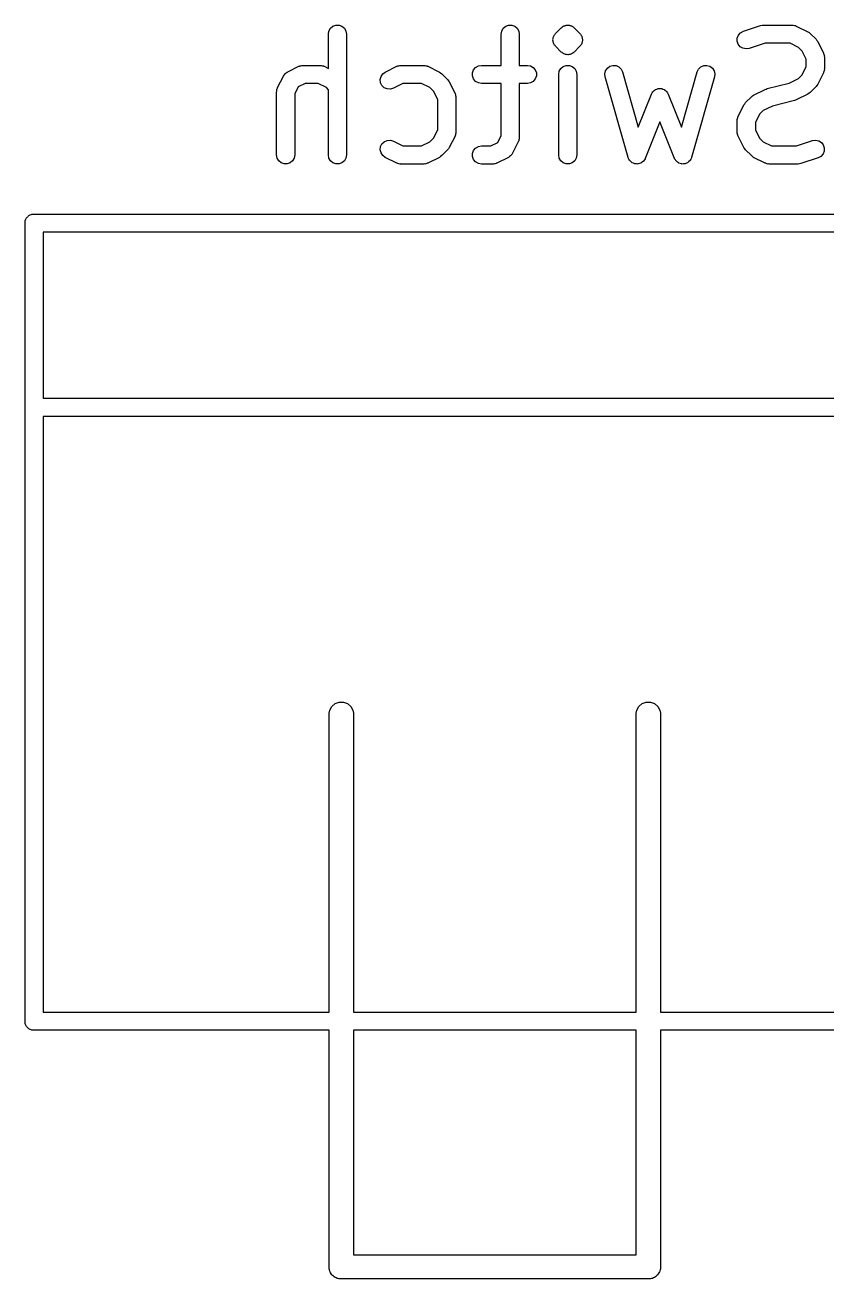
# Model space of a CAD drawing. Extents: x 43 to 190, y -73 to -53.
# Drawn here: x 159.94 to 166.58, y -63.85 to -53.48 of the extents above; entities that cross this region are included whole.
import ezdxf

# ---------------------------------------------------------------- set-up
doc = ezdxf.new("R2010")
doc.units = 0
doc.header["$MEASUREMENT"] = 0
doc.layers.add('BLACK', color=7, linetype='CONTINUOUS')

msp = doc.modelspace()

# ---------------------------------------------------------------- linework, layer by layer
at = {"layer": 'BLACK', "linetype": 'CONTINUOUS'}
for p, q in [((162.454, -53.5544), (162.458, -53.5287)), ((162.458, -53.5287), (162.471, -53.5062)), ((162.471, -53.5062), (162.491, -53.4894)), ((162.491, -53.4894), (162.516, -53.4805)), ((162.516, -53.4805), (162.542, -53.4805)), ((162.542, -53.4805), (162.566, -53.4894)), ((162.566, -53.4894), (162.586, -53.5062)), ((162.586, -53.5062), (162.599, -53.5287)), ((162.599, -53.5287), (162.604, -53.5544)), ((163.882, -53.5544), (163.887, -53.5287)), ((163.887, -53.5287), (163.9, -53.5062)), ((163.9, -53.5062), (163.92, -53.4894)), ((163.92, -53.4894), (163.944, -53.4805)), ((163.944, -53.4805), (163.97, -53.4805)), ((163.97, -53.4805), (163.995, -53.4894)), ((163.995, -53.4894), (164.015, -53.5062)), ((164.015, -53.5062), (164.028, -53.5287)), ((164.028, -53.5287), (164.032, -53.5544)), ((164.333, -53.549), (164.38, -53.5013)), ((164.38, -53.5013), (164.386, -53.4976)), ((164.386, -53.4976), (164.391, -53.4929)), ((164.391, -53.4929), (164.393, -53.4915)), ((164.393, -53.4915), (164.396, -53.4894)), ((164.396, -53.4894), (164.399, -53.4883)), ((164.399, -53.4883), (164.402, -53.4864)), ((164.402, -53.4864), (164.408, -53.4847)), ((164.408, -53.4847), (164.414, -53.4819)), ((164.414, -53.4819), (164.417, -53.4816)), ((164.417, -53.4816), (164.42, -53.4805)), ((164.42, -53.4805), (164.424, -53.4805)), ((164.424, -53.4805), (164.427, -53.4797)), ((164.427, -53.4797), (164.434, -53.4802)), ((164.434, -53.4802), (164.44, -53.4797)), ((164.44, -53.4797), (164.443, -53.4805)), ((164.443, -53.4805), (164.447, -53.4805)), ((164.447, -53.4805), (164.45, -53.4816)), ((164.45, -53.4816), (164.453, -53.4819)), ((164.453, -53.4819), (164.459, -53.4847)), ((164.459, -53.4847), (164.465, -53.4864)), ((164.465, -53.4864), (164.468, -53.4883)), ((164.468, -53.4883), (164.471, -53.4894)), ((164.471, -53.4894), (164.474, -53.4915)), ((164.474, -53.4915), (164.477, -53.4929)), ((164.477, -53.4929), (164.481, -53.4976)), ((164.481, -53.4976), (164.487, -53.5013)), ((164.487, -53.5013), (164.534, -53.549)), ((165.863, -53.5433), (165.886, -53.5308)), ((165.886, -53.5308), (166.029, -53.4832)), ((166.029, -53.4832), (166.041, -53.4815)), ((166.041, -53.4815), (166.053, -53.4794)), ((166.053, -53.4794), (166.291, -53.4794)), ((166.291, -53.4794), (166.295, -53.4801)), ((166.295, -53.4801), (166.299, -53.4799)), ((166.299, -53.4799), (166.308, -53.4824)), ((166.308, -53.4824), (166.316, -53.4839)), ((166.316, -53.4839), (166.32, -53.4861)), ((166.32, -53.4861), (166.324, -53.4873)), ((166.324, -53.4873), (166.419, -53.5349)), ((162.454, -53.8378), (162.454, -53.5544)), ((162.604, -53.5544), (162.604, -54.5544)), ((163.882, -53.8127), (163.882, -53.5544)), ((164.032, -53.5544), (164.032, -53.8127)), ((164.311, -53.5955), (164.313, -53.5891)), ((164.312, -53.602), (164.311, -53.5955)), ((164.311, -53.6085), (164.312, -53.602)), ((164.313, -53.6149), (164.311, -53.6085)), ((164.313, -53.5826), (164.316, -53.5766)), ((164.313, -53.5891), (164.313, -53.5826)), ((164.313, -53.6214), (164.313, -53.6149)), ((164.316, -53.6274), (164.313, -53.6214)), ((164.316, -53.5766), (164.318, -53.5703)), ((164.318, -53.6337), (164.316, -53.6274)), ((164.318, -53.5703), (164.322, -53.5649)), ((164.322, -53.6391), (164.318, -53.6337)), ((164.322, -53.5649), (164.324, -53.559)), ((164.324, -53.559), (164.329, -53.5543)), ((164.329, -53.5543), (164.333, -53.549)), ((164.534, -53.549), (164.538, -53.5543)), ((164.538, -53.5543), (164.543, -53.559)), ((164.543, -53.559), (164.545, -53.5649)), ((164.545, -53.5649), (164.549, -53.5703)), ((164.549, -53.6337), (164.545, -53.6391)), ((164.549, -53.5703), (164.551, -53.5766)), ((164.551, -53.6274), (164.549, -53.6337)), ((164.551, -53.5766), (164.554, -53.5826)), ((164.554, -53.6214), (164.551, -53.6274)), ((164.554, -53.5826), (164.554, -53.5891)), ((164.554, -53.5891), (164.556, -53.5955)), ((164.556, -53.6085), (164.554, -53.6149)), ((164.554, -53.6149), (164.554, -53.6214)), ((164.556, -53.5955), (164.555, -53.602)), ((164.555, -53.602), (164.556, -53.6085)), ((165.836, -53.587), (165.846, -53.5627)), ((165.836, -53.613), (165.836, -53.587)), ((165.844, -53.6377), (165.836, -53.613)), ((165.846, -53.5627), (165.863, -53.5433)), ((166.065, -53.6294), (165.933, -53.6732)), ((166.273, -53.6294), (166.065, -53.6294)), ((166.341, -53.6636), (166.273, -53.6294)), ((166.419, -53.5349), (166.429, -53.5421)), ((166.429, -53.5421), (166.439, -53.549)), ((166.439, -53.549), (166.487, -53.5966)), ((166.487, -53.5966), (166.493, -53.6064)), ((166.493, -53.6064), (166.501, -53.6161)), ((166.501, -53.6161), (166.548, -53.7113)), ((164.324, -53.645), (164.322, -53.6391)), ((164.329, -53.6497), (164.324, -53.645)), ((164.333, -53.655), (164.329, -53.6497)), ((164.38, -53.7027), (164.333, -53.655)), ((164.386, -53.7064), (164.38, -53.7027)), ((164.391, -53.7111), (164.386, -53.7064)), ((164.393, -53.7125), (164.391, -53.7111)), ((164.396, -53.7146), (164.393, -53.7125)), ((164.399, -53.7157), (164.396, -53.7146)), ((164.402, -53.7176), (164.399, -53.7157)), ((164.408, -53.7193), (164.402, -53.7176)), ((164.414, -53.7221), (164.408, -53.7193)), ((164.417, -53.7224), (164.414, -53.7221)), ((164.42, -53.7235), (164.417, -53.7224)), ((164.424, -53.7235), (164.42, -53.7235)), ((164.427, -53.7243), (164.424, -53.7235)), ((164.434, -53.7238), (164.427, -53.7243)), ((164.44, -53.7243), (164.434, -53.7238)), ((164.443, -53.7235), (164.44, -53.7243)), ((164.447, -53.7235), (164.443, -53.7235)), ((164.45, -53.7223), (164.447, -53.7235)), ((164.453, -53.7221), (164.45, -53.7223)), ((164.459, -53.7193), (164.453, -53.7221)), ((164.465, -53.7176), (164.459, -53.7193)), ((164.468, -53.7157), (164.465, -53.7176)), ((164.471, -53.7146), (164.468, -53.7157)), ((164.474, -53.7125), (164.471, -53.7146)), ((164.477, -53.7111), (164.474, -53.7125)), ((164.481, -53.7064), (164.477, -53.7111)), ((164.487, -53.7027), (164.481, -53.7064)), ((164.534, -53.655), (164.487, -53.7027)), ((164.538, -53.6497), (164.534, -53.655)), ((164.543, -53.645), (164.538, -53.6497)), ((164.545, -53.6391), (164.543, -53.645)), ((165.86, -53.6581), (165.844, -53.6377)), ((165.882, -53.6717), (165.86, -53.6581)), ((165.908, -53.677), (165.882, -53.6717)), ((165.933, -53.6732), (165.908, -53.677)), ((166.372, -53.694), (166.341, -53.6636)), ((166.406, -53.7626), (166.372, -53.694)), ((166.548, -53.7113), (166.549, -53.7155)), ((166.549, -53.7155), (166.552, -53.7192)), ((166.552, -53.7192), (166.553, -53.7279)), ((166.553, -53.7279), (166.556, -53.7363)), ((166.556, -53.7363), (166.555, -53.7406)), ((162.114, -53.8683), (162.21, -53.8206)), ((162.21, -53.8206), (162.214, -53.8194)), ((162.214, -53.8194), (162.217, -53.8172)), ((162.217, -53.8172), (162.226, -53.8157)), ((162.226, -53.8157), (162.234, -53.8132)), ((162.234, -53.8132), (162.239, -53.8135)), ((162.239, -53.8135), (162.243, -53.8127)), ((162.243, -53.8127), (162.386, -53.8127)), ((162.386, -53.8127), (162.39, -53.8135)), ((162.39, -53.8135), (162.394, -53.8132)), ((162.394, -53.8132), (162.403, -53.8157)), ((162.403, -53.8157), (162.412, -53.8172)), ((162.412, -53.8172), (162.415, -53.8194)), ((162.415, -53.8194), (162.419, -53.8206)), ((162.419, -53.8206), (162.454, -53.8378)), ((162.924, -53.8683), (163.019, -53.8206)), ((163.019, -53.8206), (163.023, -53.8194)), ((163.023, -53.8194), (163.027, -53.8172)), ((163.027, -53.8172), (163.036, -53.8157)), ((163.036, -53.8157), (163.044, -53.8132)), ((163.044, -53.8132), (163.048, -53.8135)), ((163.048, -53.8135), (163.053, -53.8127)), ((163.053, -53.8127), (163.243, -53.8127)), ((163.243, -53.8127), (163.247, -53.8135)), ((163.247, -53.8135), (163.252, -53.8132)), ((163.252, -53.8132), (163.26, -53.8157)), ((163.26, -53.8157), (163.269, -53.8172)), ((163.269, -53.8172), (163.272, -53.8194)), ((163.272, -53.8194), (163.277, -53.8206)), ((163.277, -53.8206), (163.372, -53.8683)), ((163.654, -53.8502), (163.671, -53.8303)), ((163.671, -53.8303), (163.694, -53.8172)), ((163.694, -53.8172), (163.719, -53.8127)), ((163.719, -53.8127), (163.882, -53.8127)), ((164.032, -53.8127), (164.1, -53.8127)), ((164.1, -53.8127), (164.126, -53.8172)), ((164.126, -53.8172), (164.148, -53.8303)), ((164.148, -53.8303), (164.165, -53.8502)), ((164.363, -53.8621), (164.376, -53.8395)), ((164.376, -53.8395), (164.396, -53.8228)), ((164.396, -53.8228), (164.42, -53.8139)), ((164.42, -53.8139), (164.447, -53.8139)), ((164.447, -53.8139), (164.471, -53.8228)), ((164.471, -53.8228), (164.491, -53.8395)), ((164.491, -53.8395), (164.504, -53.8621)), ((164.746, -53.8571), (164.761, -53.8356)), ((164.761, -53.8356), (164.782, -53.8203)), ((164.782, -53.8203), (164.807, -53.8131)), ((164.807, -53.8131), (164.833, -53.815)), ((164.833, -53.815), (164.856, -53.8256)), ((164.856, -53.8256), (164.875, -53.8437)), ((164.875, -53.8437), (164.887, -53.8671)), ((165.504, -53.8671), (165.516, -53.8437)), ((165.516, -53.8437), (165.534, -53.8256)), ((165.534, -53.8256), (165.558, -53.815)), ((165.558, -53.815), (165.584, -53.8131)), ((165.584, -53.8131), (165.609, -53.8203)), ((165.609, -53.8203), (165.63, -53.8356)), ((165.63, -53.8356), (165.645, -53.8571)), ((166.372, -53.8909), (166.406, -53.8224)), ((166.406, -53.8224), (166.406, -53.7626)), ((166.555, -53.7406), (166.556, -53.7449)), ((166.556, -53.8401), (166.555, -53.8444)), ((166.556, -53.7449), (166.556, -53.8401)), ((162.033, -53.997), (162.081, -53.9018)), ((162.081, -53.9018), (162.087, -53.893)), ((162.087, -53.893), (162.093, -53.8838)), ((162.093, -53.8838), (162.095, -53.8825)), ((162.095, -53.8825), (162.096, -53.8809)), ((162.096, -53.8809), (162.105, -53.8748)), ((162.105, -53.8748), (162.114, -53.8683)), ((162.882, -53.9308), (162.889, -53.9055)), ((162.885, -53.9567), (162.882, -53.9308)), ((162.889, -53.9055), (162.903, -53.8838)), ((162.903, -53.8838), (162.924, -53.8683)), ((163.372, -53.8683), (163.381, -53.8754)), ((163.381, -53.8754), (163.391, -53.8823)), ((163.391, -53.8823), (163.439, -53.9299)), ((163.439, -53.9299), (163.446, -53.9398)), ((163.446, -53.9398), (163.453, -53.9494)), ((163.645, -53.8747), (163.654, -53.8502)), ((163.645, -53.9007), (163.645, -53.8747)), ((163.654, -53.9252), (163.645, -53.9007)), ((163.671, -53.9452), (163.654, -53.9252)), ((163.694, -53.9582), (163.671, -53.9452)), ((164.148, -53.9452), (164.126, -53.9582)), ((164.165, -53.9252), (164.148, -53.9452)), ((164.165, -53.8502), (164.174, -53.8747)), ((164.174, -53.9007), (164.165, -53.9252)), ((164.174, -53.8747), (164.174, -53.9007)), ((164.359, -53.8877), (164.363, -53.8621)), ((164.359, -54.5544), (164.359, -53.8877)), ((164.504, -53.8621), (164.509, -53.8877)), ((164.509, -53.8877), (164.509, -54.5544)), ((164.74, -53.8824), (164.746, -53.8571)), ((164.742, -53.9083), (164.74, -53.8824)), ((164.933, -54.575), (164.742, -53.9083)), ((164.887, -53.8671), (165.017, -54.3228)), ((165.374, -54.3228), (165.504, -53.8671)), ((165.648, -53.9083), (165.458, -54.575)), ((165.645, -53.8571), (165.651, -53.8824)), ((165.651, -53.8824), (165.648, -53.9083)), ((166.264, -53.9598), (166.341, -53.9213)), ((166.341, -53.9213), (166.372, -53.8909)), ((166.548, -53.8736), (166.501, -53.9689)), ((166.549, -53.8695), (166.548, -53.8736)), ((166.552, -53.8657), (166.549, -53.8695)), ((166.553, -53.8571), (166.552, -53.8657)), ((166.556, -53.8487), (166.553, -53.8571)), ((166.555, -53.8444), (166.556, -53.8487)), ((162.025, -54.0306), (162.026, -54.0263)), ((162.025, -54.5544), (162.025, -54.0306)), ((162.026, -54.022), (162.028, -54.0136)), ((162.026, -54.0263), (162.026, -54.022)), ((162.028, -54.0136), (162.03, -54.0049)), ((162.03, -54.0049), (162.032, -54.0012)), ((162.032, -54.0012), (162.033, -53.997)), ((162.204, -53.9912), (162.175, -54.0483)), ((162.175, -54.0483), (162.175, -54.5544)), ((162.261, -53.9627), (162.204, -53.9912)), ((162.368, -53.9627), (162.261, -53.9627)), ((162.437, -53.997), (162.368, -53.9627)), ((162.454, -54.014), (162.437, -53.997)), ((162.454, -54.5544), (162.454, -54.014)), ((162.897, -53.98), (162.885, -53.9567)), ((162.916, -53.9979), (162.897, -53.98)), ((162.94, -54.0083), (162.916, -53.9979)), ((162.966, -54.0098), (162.94, -54.0083)), ((162.991, -54.0024), (162.966, -54.0098)), ((163.07, -53.9627), (162.991, -54.0024)), ((163.225, -53.9627), (163.07, -53.9627)), ((163.294, -53.997), (163.225, -53.9627)), ((163.324, -54.0274), (163.294, -53.997)), ((163.359, -54.0959), (163.324, -54.0274)), ((163.453, -53.9494), (163.501, -54.0446)), ((163.501, -54.0446), (163.502, -54.0488)), ((163.502, -54.0488), (163.504, -54.0525)), ((163.719, -53.9627), (163.694, -53.9582)), ((163.882, -53.9627), (163.719, -53.9627)), ((163.882, -54.3938), (163.882, -53.9627)), ((164.1, -53.9627), (164.032, -53.9627)), ((164.032, -53.9627), (164.032, -54.4115)), ((164.126, -53.9582), (164.1, -53.9627)), ((165.017, -54.3228), (165.126, -54.0503)), ((165.126, -54.0503), (165.131, -54.0412)), ((165.131, -54.0412), (165.136, -54.0318)), ((165.136, -54.0318), (165.138, -54.0302)), ((165.138, -54.0302), (165.14, -54.0282)), ((165.14, -54.0282), (165.148, -54.0216)), ((165.148, -54.0216), (165.156, -54.0144)), ((165.156, -54.0144), (165.158, -54.0136)), ((165.158, -54.0136), (165.16, -54.0121)), ((165.16, -54.0121), (165.17, -54.0088)), ((165.17, -54.0088), (165.18, -54.0048)), ((165.18, -54.0048), (165.182, -54.0047)), ((165.182, -54.0047), (165.185, -54.004)), ((165.185, -54.004), (165.195, -54.0043)), ((165.195, -54.0043), (165.206, -54.004)), ((165.206, -54.004), (165.208, -54.0047)), ((165.208, -54.0047), (165.211, -54.0048)), ((165.211, -54.0048), (165.221, -54.0088)), ((165.221, -54.0088), (165.231, -54.0121)), ((165.231, -54.0121), (165.233, -54.0136)), ((165.233, -54.0136), (165.235, -54.0144)), ((165.235, -54.0144), (165.243, -54.0216)), ((165.243, -54.0216), (165.251, -54.0282)), ((165.251, -54.0282), (165.253, -54.0302)), ((165.253, -54.0302), (165.254, -54.0318)), ((165.254, -54.0318), (165.259, -54.0412)), ((165.259, -54.0412), (165.265, -54.0503)), ((165.265, -54.0503), (165.374, -54.3228)), ((165.971, -54.0587), (166.067, -54.0111)), ((166.067, -54.0111), (166.075, -54.0088)), ((166.075, -54.0088), (166.082, -54.0054)), ((166.082, -54.0054), (166.264, -53.9598)), ((166.419, -54.05), (166.324, -54.0977)), ((166.429, -54.0429), (166.419, -54.05)), ((166.439, -54.036), (166.429, -54.0429)), ((166.487, -53.9884), (166.439, -54.036)), ((166.493, -53.9785), (166.487, -53.9884)), ((166.501, -53.9689), (166.493, -53.9785)), ((163.359, -54.3462), (163.359, -54.0959)), ((163.504, -54.0525), (163.506, -54.0612)), ((163.506, -54.0612), (163.508, -54.0696)), ((163.508, -54.0696), (163.508, -54.0739)), ((163.508, -54.0739), (163.509, -54.0782)), ((163.509, -54.0782), (163.509, -54.3639)), ((165.843, -54.2351), (165.89, -54.1399)), ((165.89, -54.1399), (165.897, -54.1302)), ((165.897, -54.1302), (165.904, -54.1204)), ((165.904, -54.1204), (165.952, -54.0728)), ((165.952, -54.0728), (165.962, -54.0659)), ((165.962, -54.0659), (165.971, -54.0587)), ((166.126, -54.149), (166.049, -54.1874)), ((166.309, -54.1033), (166.126, -54.149)), ((166.316, -54.1), (166.309, -54.1033)), ((166.324, -54.0977), (166.316, -54.1)), ((165.835, -54.2601), (165.838, -54.2517)), ((165.838, -54.2517), (165.839, -54.243)), ((165.839, -54.243), (165.841, -54.2393)), ((165.841, -54.2393), (165.843, -54.2351)), ((166.019, -54.2179), (165.985, -54.2864)), ((166.049, -54.1874), (166.019, -54.2179)), ((163.324, -54.4147), (163.359, -54.3462)), ((165.195, -54.2801), (165.075, -54.5822)), ((165.316, -54.5822), (165.195, -54.2801)), ((165.835, -54.2644), (165.835, -54.2601)), ((165.835, -54.2687), (165.835, -54.2644)), ((165.835, -54.3639), (165.835, -54.2687)), ((165.985, -54.2864), (165.985, -54.3462)), ((165.985, -54.3462), (166.019, -54.4147)), ((162.885, -54.4854), (162.897, -54.4621)), ((162.897, -54.4621), (162.916, -54.4442)), ((162.916, -54.4442), (162.94, -54.4338)), ((162.94, -54.4338), (162.966, -54.4323)), ((162.966, -54.4323), (162.991, -54.4397)), ((162.991, -54.4397), (163.07, -54.4794)), ((163.225, -54.4794), (163.294, -54.4451)), ((163.294, -54.4451), (163.324, -54.4147)), ((163.501, -54.3974), (163.453, -54.4927)), ((163.502, -54.3933), (163.501, -54.3974)), ((163.504, -54.3896), (163.502, -54.3933)), ((163.506, -54.3809), (163.504, -54.3896)), ((163.508, -54.3725), (163.506, -54.3809)), ((163.509, -54.3639), (163.508, -54.3682)), ((163.508, -54.3682), (163.508, -54.3725)), ((163.797, -54.4794), (163.854, -54.4509)), ((163.854, -54.4509), (163.882, -54.3938)), ((164.024, -54.4451), (163.977, -54.5403)), ((164.026, -54.4409), (164.024, -54.4451)), ((164.028, -54.4372), (164.026, -54.4409)), ((164.029, -54.4285), (164.028, -54.4372)), ((164.032, -54.4201), (164.029, -54.4285)), ((164.032, -54.4115), (164.032, -54.4158)), ((164.032, -54.4158), (164.032, -54.4201)), ((165.835, -54.3682), (165.835, -54.3639)), ((165.835, -54.3725), (165.835, -54.3682)), ((165.838, -54.3809), (165.835, -54.3725)), ((165.839, -54.3896), (165.838, -54.3809)), ((165.841, -54.3933), (165.839, -54.3896)), ((165.843, -54.3974), (165.841, -54.3933)), ((165.89, -54.4927), (165.843, -54.3974)), ((166.019, -54.4147), (166.049, -54.4451)), ((166.049, -54.4451), (166.118, -54.4794)), ((166.326, -54.4794), (166.457, -54.4356)), ((166.457, -54.4356), (166.483, -54.4318)), ((166.483, -54.4318), (166.509, -54.437)), ((166.509, -54.437), (166.531, -54.4506)), ((166.531, -54.4506), (166.547, -54.471)), ((162.03, -54.58), (162.025, -54.5544)), ((162.175, -54.5544), (162.171, -54.58)), ((162.458, -54.58), (162.454, -54.5544)), ((162.604, -54.5544), (162.599, -54.58)), ((162.882, -54.5113), (162.885, -54.4854)), ((162.889, -54.5366), (162.882, -54.5113)), ((162.903, -54.5583), (162.889, -54.5366)), ((162.924, -54.5738), (162.903, -54.5583)), ((163.07, -54.4794), (163.225, -54.4794)), ((163.381, -54.5667), (163.372, -54.5738)), ((163.391, -54.5598), (163.381, -54.5667)), ((163.439, -54.5122), (163.391, -54.5598)), ((163.446, -54.5023), (163.439, -54.5122)), ((163.453, -54.4927), (163.446, -54.5023)), ((163.645, -54.5414), (163.654, -54.5169)), ((163.645, -54.5674), (163.645, -54.5414)), ((163.654, -54.5919), (163.645, -54.5674)), ((163.654, -54.5169), (163.671, -54.4969)), ((163.671, -54.4969), (163.694, -54.4839)), ((163.694, -54.4839), (163.719, -54.4794)), ((163.719, -54.4794), (163.797, -54.4794)), ((163.952, -54.5673), (163.943, -54.5738)), ((163.961, -54.5612), (163.952, -54.5673)), ((163.963, -54.5596), (163.961, -54.5612)), ((163.964, -54.5583), (163.963, -54.5596)), ((163.97, -54.5491), (163.964, -54.5583)), ((163.977, -54.5403), (163.97, -54.5491)), ((164.363, -54.58), (164.359, -54.5544)), ((164.509, -54.5544), (164.504, -54.58)), ((165.897, -54.5023), (165.89, -54.4927)), ((165.904, -54.5122), (165.897, -54.5023)), ((165.952, -54.5598), (165.904, -54.5122)), ((165.962, -54.5667), (165.952, -54.5598)), ((165.971, -54.5738), (165.962, -54.5667)), ((166.118, -54.4794), (166.326, -54.4794)), ((166.528, -54.5655), (166.505, -54.5779)), ((166.545, -54.546), (166.528, -54.5655)), ((166.555, -54.5218), (166.545, -54.546)), ((166.547, -54.471), (166.555, -54.4958)), ((166.555, -54.4958), (166.555, -54.5218)), ((162.043, -54.6026), (162.03, -54.58)), ((162.063, -54.6193), (162.043, -54.6026)), ((162.087, -54.6282), (162.063, -54.6193)), ((162.113, -54.6282), (162.087, -54.6282)), ((162.138, -54.6193), (162.113, -54.6282)), ((162.158, -54.6026), (162.138, -54.6193)), ((162.171, -54.58), (162.158, -54.6026)), ((162.471, -54.6026), (162.458, -54.58)), ((162.491, -54.6193), (162.471, -54.6026)), ((162.516, -54.6282), (162.491, -54.6193)), ((162.542, -54.6282), (162.516, -54.6282)), ((162.566, -54.6193), (162.542, -54.6282)), ((162.586, -54.6026), (162.566, -54.6193)), ((162.599, -54.58), (162.586, -54.6026)), ((163.019, -54.6215), (162.924, -54.5738)), ((163.023, -54.6227), (163.019, -54.6215)), ((163.027, -54.6249), (163.023, -54.6227)), ((163.036, -54.6264), (163.027, -54.6249)), ((163.044, -54.6289), (163.036, -54.6264)), ((163.048, -54.6286), (163.044, -54.6289)), ((163.053, -54.6294), (163.048, -54.6286)), ((163.243, -54.6294), (163.053, -54.6294)), ((163.247, -54.6286), (163.243, -54.6294)), ((163.252, -54.6289), (163.247, -54.6286)), ((163.26, -54.6264), (163.252, -54.6289)), ((163.269, -54.6249), (163.26, -54.6264)), ((163.272, -54.6227), (163.269, -54.6249)), ((163.277, -54.6215), (163.272, -54.6227)), ((163.372, -54.5738), (163.277, -54.6215)), ((163.671, -54.6118), (163.654, -54.5919)), ((163.694, -54.6249), (163.671, -54.6118)), ((163.719, -54.6294), (163.694, -54.6249)), ((163.814, -54.6294), (163.719, -54.6294)), ((163.819, -54.6286), (163.814, -54.6294)), ((163.823, -54.6289), (163.819, -54.6286)), ((163.831, -54.6264), (163.823, -54.6289)), ((163.84, -54.6249), (163.831, -54.6264)), ((163.844, -54.6227), (163.84, -54.6249)), ((163.848, -54.6215), (163.844, -54.6227)), ((163.943, -54.5738), (163.848, -54.6215)), ((164.376, -54.6026), (164.363, -54.58)), ((164.396, -54.6193), (164.376, -54.6026)), ((164.42, -54.6282), (164.396, -54.6193)), ((164.447, -54.6282), (164.42, -54.6282)), ((164.471, -54.6193), (164.447, -54.6282)), ((164.491, -54.6026), (164.471, -54.6193)), ((164.504, -54.58), (164.491, -54.6026)), ((164.933, -54.5763), (164.933, -54.575)), ((164.934, -54.5778), (164.933, -54.5763)), ((164.939, -54.588), (164.934, -54.5778)), ((164.944, -54.5984), (164.939, -54.588)), ((164.945, -54.5994), (164.944, -54.5984)), ((164.946, -54.6008), (164.945, -54.5994)), ((164.955, -54.6085), (164.946, -54.6008)), ((164.963, -54.6165), (164.955, -54.6085)), ((164.964, -54.6171), (164.963, -54.6165)), ((164.965, -54.6181), (164.964, -54.6171)), ((164.976, -54.6224), (164.965, -54.6181)), ((164.987, -54.6271), (164.976, -54.6224)), ((164.988, -54.6272), (164.987, -54.6271)), ((164.99, -54.6278), (164.988, -54.6272)), ((165.001, -54.6282), (164.99, -54.6278)), ((165.013, -54.629), (165.001, -54.6282)), ((165.014, -54.6286), (165.013, -54.629)), ((165.016, -54.6286), (165.014, -54.6286)), ((165.027, -54.625), (165.016, -54.6286)), ((165.038, -54.6218), (165.027, -54.625)), ((165.039, -54.6209), (165.038, -54.6218)), ((165.04, -54.6205), (165.039, -54.6209)), ((165.049, -54.6133), (165.04, -54.6205)), ((165.059, -54.6065), (165.049, -54.6133)), ((165.06, -54.6053), (165.059, -54.6065)), ((165.061, -54.6044), (165.06, -54.6053)), ((165.067, -54.5945), (165.061, -54.6044)), ((165.073, -54.5849), (165.067, -54.5945)), ((165.074, -54.5835), (165.073, -54.5849)), ((165.075, -54.5822), (165.074, -54.5835)), ((165.317, -54.5835), (165.316, -54.5822)), ((165.317, -54.585), (165.317, -54.5835)), ((165.324, -54.5945), (165.317, -54.585)), ((165.33, -54.6044), (165.324, -54.5945)), ((165.331, -54.6053), (165.33, -54.6044)), ((165.332, -54.6065), (165.331, -54.6053)), ((165.341, -54.6133), (165.332, -54.6065)), ((165.35, -54.6205), (165.341, -54.6133)), ((165.352, -54.6209), (165.35, -54.6205)), ((165.353, -54.6218), (165.352, -54.6209)), ((165.364, -54.625), (165.353, -54.6218)), ((165.375, -54.6286), (165.364, -54.625)), ((165.377, -54.6286), (165.375, -54.6286)), ((165.378, -54.629), (165.377, -54.6286)), ((165.39, -54.6282), (165.378, -54.629)), ((165.401, -54.6278), (165.39, -54.6282)), ((165.403, -54.6272), (165.401, -54.6278)), ((165.404, -54.6271), (165.403, -54.6272)), ((165.415, -54.6224), (165.404, -54.6271)), ((165.425, -54.6181), (165.415, -54.6224)), ((165.427, -54.6171), (165.425, -54.6181)), ((165.428, -54.6165), (165.427, -54.6171)), ((165.436, -54.6085), (165.428, -54.6165)), ((165.445, -54.6008), (165.436, -54.6085)), ((165.446, -54.5994), (165.445, -54.6008)), ((165.447, -54.5984), (165.446, -54.5994)), ((165.452, -54.588), (165.447, -54.5984)), ((165.457, -54.5778), (165.452, -54.588)), ((165.458, -54.575), (165.457, -54.5763)), ((165.457, -54.5763), (165.457, -54.5778)), ((166.067, -54.6215), (165.971, -54.5738)), ((166.071, -54.6227), (166.067, -54.6215)), ((166.075, -54.6249), (166.071, -54.6227)), ((166.083, -54.6264), (166.075, -54.6249)), ((166.092, -54.6289), (166.083, -54.6264)), ((166.096, -54.6286), (166.092, -54.6289)), ((166.1, -54.6294), (166.096, -54.6286)), ((166.338, -54.6294), (166.1, -54.6294)), ((166.35, -54.6273), (166.338, -54.6294)), ((166.362, -54.6255), (166.35, -54.6273)), ((166.505, -54.5779), (166.362, -54.6255)), ((159.948, -55.092), (159.952, -55.0862)), ((159.952, -55.0862), (159.954, -55.0799)), ((159.954, -55.0799), (159.958, -55.0748)), ((159.958, -55.0748), (159.962, -55.069)), ((159.962, -55.069), (159.967, -55.0648)), ((159.967, -55.0648), (159.971, -55.0597)), ((159.971, -55.0597), (159.977, -55.0563)), ((159.977, -55.0563), (159.982, -55.052)), ((159.982, -55.052), (159.988, -55.0498)), ((159.988, -55.0498), (159.994, -55.0464)), ((159.994, -55.0464), (160.001, -55.0453)), ((160.001, -55.0453), (160.007, -55.043)), ((160.007, -55.043), (160.013, -55.043)), ((160.013, -55.043), (160.013, -55.043)), ((160.013, -55.043), (172.727, -55.043)), ((159.945, -55.1048), (159.947, -55.0985)), ((159.945, -55.1114), (159.945, -55.1048)), ((159.945, -56.6486), (159.945, -55.1114)), ((159.947, -55.0985), (159.948, -55.092)), ((160.095, -55.193), (160.095, -56.567)), ((172.645, -55.193), (160.095, -55.193)), ((160.095, -56.567), (172.645, -56.567)), ((159.945, -61.7286), (159.945, -56.6486)), ((159.945, -56.6486), (159.945, -56.6486)), ((160.095, -56.717), (160.095, -61.647)), ((172.645, -56.717), (160.095, -56.717)), ((162.465, -59.1473), (162.482, -59.1167)), ((162.482, -59.1167), (162.509, -59.0941)), ((162.509, -59.0941), (162.542, -59.082)), ((162.542, -59.082), (162.578, -59.082)), ((162.578, -59.082), (162.611, -59.0941)), ((162.611, -59.0941), (162.638, -59.1167)), ((162.638, -59.1167), (162.655, -59.1473)), ((165.005, -59.1473), (165.022, -59.1167)), ((165.022, -59.1167), (165.049, -59.0941)), ((165.049, -59.0941), (165.082, -59.082)), ((165.082, -59.082), (165.118, -59.082)), ((165.118, -59.082), (165.151, -59.0941)), ((165.151, -59.0941), (165.178, -59.1167)), ((165.178, -59.1167), (165.195, -59.1473)), ((162.46, -59.1733), (162.465, -59.1473)), ((162.46, -61.647), (162.46, -59.1733)), ((162.655, -59.1473), (162.66, -59.1733)), ((162.66, -59.1733), (162.66, -61.647)), ((165, -59.1733), (165.005, -59.1473)), ((165, -61.647), (165, -59.1733)), ((165.195, -59.1473), (165.2, -59.1733)), ((165.2, -59.1733), (165.2, -61.647)), ((159.945, -61.7352), (159.945, -61.7286)), ((159.945, -61.7286), (159.945, -61.7286)), ((160.095, -61.647), (162.46, -61.647)), ((162.66, -61.647), (165, -61.647)), ((165.2, -61.647), (172.645, -61.647)), ((159.947, -61.7415), (159.945, -61.7352)), ((159.948, -61.748), (159.947, -61.7415)), ((159.952, -61.7538), (159.948, -61.748)), ((159.954, -61.7601), (159.952, -61.7538)), ((159.958, -61.7652), (159.954, -61.7601)), ((159.962, -61.771), (159.958, -61.7652)), ((159.967, -61.7752), (159.962, -61.771)), ((159.971, -61.7803), (159.967, -61.7752)), ((159.977, -61.7837), (159.971, -61.7803)), ((159.982, -61.788), (159.977, -61.7837)), ((159.988, -61.7902), (159.982, -61.788)), ((159.994, -61.7936), (159.988, -61.7902)), ((160.001, -61.7947), (159.994, -61.7936)), ((160.007, -61.797), (160.001, -61.7947)), ((160.013, -61.797), (160.007, -61.797)), ((162.46, -61.797), (160.013, -61.797)), ((160.013, -61.797), (160.013, -61.797)), ((162.46, -63.7716), (162.46, -61.797)), ((162.66, -61.797), (162.66, -63.654)), ((165, -61.797), (162.66, -61.797)), ((165, -63.654), (165, -61.797)), ((172.727, -61.797), (165.2, -61.797)), ((165.2, -61.797), (165.2, -63.7627)), ((162.66, -63.654), (165, -63.654)), ((162.463, -63.78), (162.46, -63.7716)), ((162.465, -63.7887), (162.463, -63.78)), ((162.469, -63.7964), (162.465, -63.7887)), ((162.472, -63.8048), (162.469, -63.7964)), ((165.191, -63.7964), (165.188, -63.8048)), ((165.195, -63.7887), (165.191, -63.7964)), ((165.197, -63.78), (165.195, -63.7887)), ((165.2, -63.7716), (165.197, -63.78)), ((165.2, -63.7627), (165.2, -63.7628)), ((165.2, -63.7628), (165.2, -63.7716)), ((162.478, -63.8116), (162.472, -63.8048)), ((162.482, -63.8193), (162.478, -63.8116)), ((162.489, -63.825), (162.482, -63.8193)), ((162.495, -63.8318), (162.489, -63.825)), ((162.502, -63.8362), (162.495, -63.8318)), ((162.509, -63.8419), (162.502, -63.8362)), ((162.518, -63.845), (162.509, -63.8419)), ((162.525, -63.8494), (162.518, -63.845)), ((162.534, -63.851), (162.525, -63.8494)), ((162.542, -63.854), (162.534, -63.851)), ((162.551, -63.854), (162.542, -63.854)), ((165.109, -63.854), (162.551, -63.854)), ((162.551, -63.854), (162.551, -63.854)), ((165.118, -63.854), (165.109, -63.854)), ((165.109, -63.854), (165.109, -63.854)), ((165.126, -63.851), (165.118, -63.854)), ((165.135, -63.8494), (165.126, -63.851)), ((165.142, -63.845), (165.135, -63.8494)), ((165.151, -63.8419), (165.142, -63.845)), ((165.158, -63.8362), (165.151, -63.8419)), ((165.165, -63.8318), (165.158, -63.8362)), ((165.171, -63.825), (165.165, -63.8318)), ((165.178, -63.8193), (165.171, -63.825)), ((165.182, -63.8116), (165.178, -63.8193)), ((165.188, -63.8048), (165.182, -63.8116))]:
    msp.add_line(p, q, dxfattribs=at)

doc.saveas('drawing.dxf')
